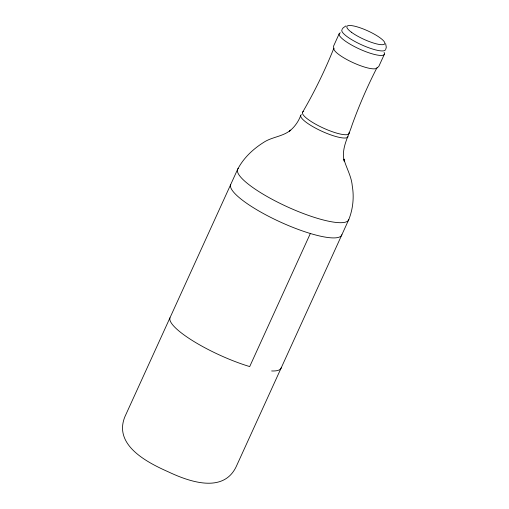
<?xml version="1.0" encoding="UTF-8"?>
<svg xmlns="http://www.w3.org/2000/svg" width="509" height="509" viewBox="0 0 509 509"><rect width="100%" height="100%" fill="white"/><g stroke="black" fill="none" stroke-linecap="round" stroke-linejoin="round"><path stroke-width="0.76" d="M300.73 115.428C298.471 121.664 294.444 127.218 289.252 131.341L290.715 130.113C282.743 136.756 271.653 136.857 263.198 142.685C252.668 149.385 243.277 158.331 237.538 169.535L124.953 416.585C113.125 445.076 147.324 462.528 168.097 471.741C188.629 481.438 223.222 494.048 236.233 466.568L348.818 219.519C353.017 208.894 354.207 197.129 352.26 185.868C351.464 176.343 346.406 168.123 343.887 159.113L344.307 161.378C340.877 148.463 348.449 136.705 352.12 124.87C359.182 105.28 367.498 86.148 377.004 67.621M385.803 49.118L386.293 47.216L385.657 43.717M339.153 33.829L333.58 46.09L333.789 48.979M384.41 54.158L378.817 66.405L376.596 68.378M310.35 233.504L249.703 366.575A61.01 13.622 24.5 0 1 169.961 317.826M342.048 29.465L343.161 27.849L345.967 25.889M281.242 367.803A61.01 13.622 24.5 0 1 271.641 370.959M341.883 234.738A61.01 13.622 24.5 0 1 281.954 222.751A61.01 13.622 24.5 0 1 230.602 184.754M349.098 132.308A25.59 5.714 24.5 0 1 326.053 129.28A25.59 5.714 24.5 0 1 302.473 112.451C314.498 91.862 324.984 70.369 333.859 48.24A23.656 5.281 24.5 0 0 350.968 61.665A23.656 5.281 24.5 0 0 375.839 68.594M302.715 112.018A25.59 5.714 24.5 0 1 303.733 111.395M348.041 136.673A25.94 5.79 24.5 0 1 320.505 130.635A25.94 5.79 24.5 0 1 301.411 114.627M348.818 219.519A61.01 13.622 24.5 0 1 285.988 206.215A61.01 13.622 24.5 0 1 238.288 168.314M385.466 49.685A23.917 5.338 24.5 0 1 361.969 44.989A23.917 5.338 24.5 0 1 341.838 30.095M384.091 52.44A24.814 5.542 24.5 0 1 360.035 49.284A24.814 5.542 24.5 0 1 340.375 32.811M351.375 32.201A20.824 4.651 24.5 0 0 383.799 44.48A20.824 4.651 24.5 0 0 362.338 28.599A20.824 4.651 24.5 0 0 351.375 32.201"/></g></svg>
